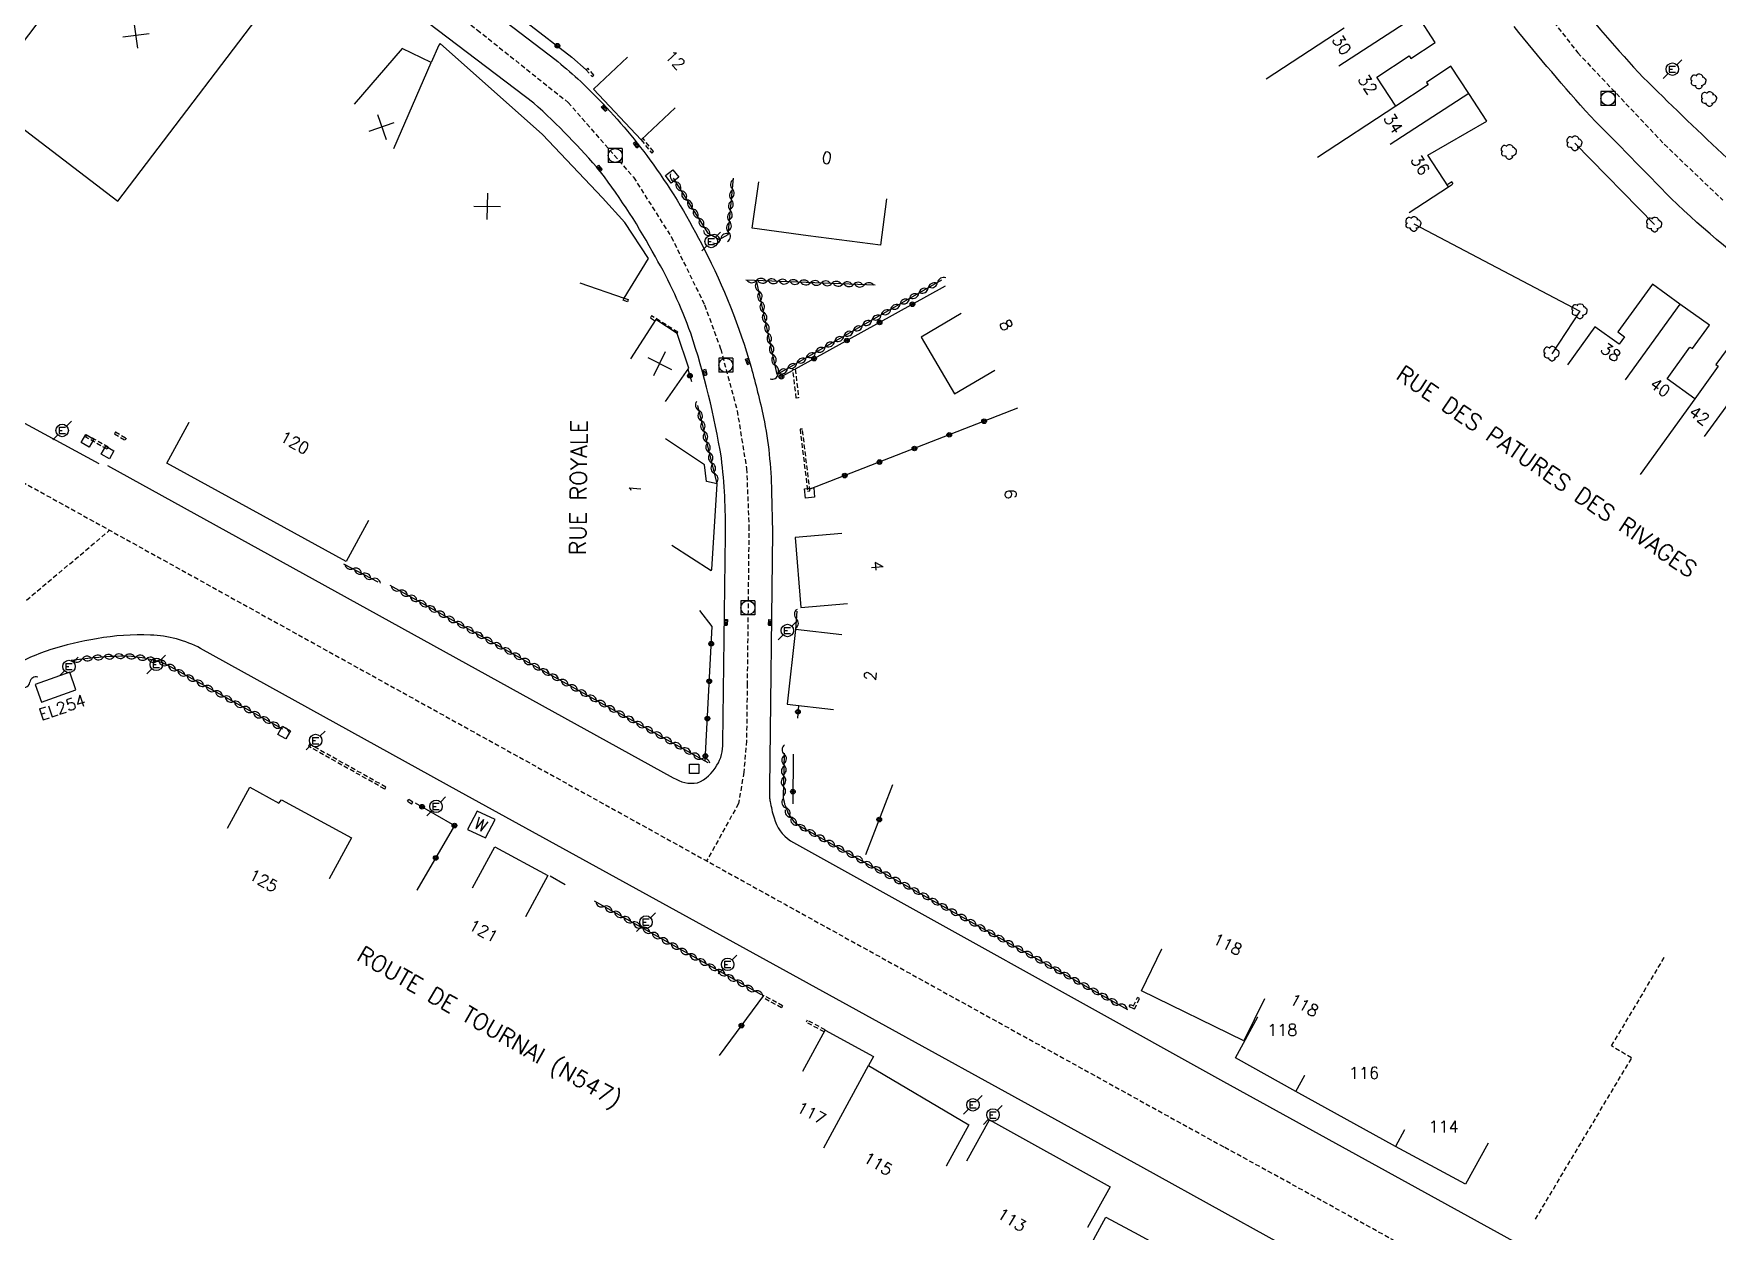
# Model space of a CAD drawing. Header units: millimetres. Extents: x 108999 to 110000, y 127999 to 129001.
# Drawn here: x 109392.4 to 109572.3, y 128629.8 to 128757.8 of the extents above; entities that cross this region are included whole.
import ezdxf
from ezdxf.enums import TextEntityAlignment as Align

# ---------------------------------------------------------------- set-up
doc = ezdxf.new("R2010")
doc.units = ezdxf.units.MM
doc.linetypes.add('DASHED', pattern=[0.75, 0.5, -0.25])
doc.layers.get('0').update_dxf_attribs({"linetype": 'CONTINUOUS'})
for name, color, linetype in [('W0001', 6, 'DASHED'), ('W0008', 7, 'CONTINUOUS'), ('W0100', 7, 'CONTINUOUS'), ('W0112', 1, 'DASHED'), ('W0300', 7, 'CONTINUOUS'), ('W0302', 3, 'CONTINUOUS'), ('W0310', 3, 'CONTINUOUS'), ('W0322', 7, 'CONTINUOUS'), ('W0400', 7, 'CONTINUOUS'), ('W0420', 7, 'CONTINUOUS'), ('W0471', 7, 'CONTINUOUS'), ('W0984', 7, 'CONTINUOUS'), ('W0989', 7, 'CONTINUOUS'), ('W0991', 7, 'CONTINUOUS'), ('W1102', 7, 'CONTINUOUS')]:
    doc.layers.add(name, color=color, linetype=linetype)
doc.styles.get("Standard").update_dxf_attribs({"font": 'romans.shx', "width": 0.85})

# ---------------------------------------------------------------- blocks, each defined once
blk = doc.blocks.new('T400')
for p, q in [((-0.15, 0.3), (0.15, 0.3)), ((-0.15, -0.25), (-0.15, 0.3)), ((-0.15, 0.15), (0.15, 0.15)), ((-0.15, 0), (0.15, 0)), ((0.15, 0.3), (0.15, -0.25)), ((-0.15, -0.15), (0.15, -0.15)), ((-0.15, -0.25), (-0.15, -0.3)), ((-0.15, -0.3), (0.15, -0.3)), ((0.15, -0.3), (0.15, -0.25))]:
    blk.add_line(p, q)
blk = doc.blocks.new('T420')
for p, q in [((0.75, 0.75), (-0.75, 0.75)), ((-0.75, 0.75), (-0.75, -0.75)), ((0.75, 0.75), (0.75, -0.75)), ((0.75, -0.75), (-0.75, -0.75))]:
    blk.add_line(p, q)
blk.add_ellipse((0, 0), major_axis=(-0.53, 0.53), ratio=1, start_param=3.926991, end_param=10.210176)
blk = doc.blocks.new('t112o')
at = {"color": 0, "linetype": 'Continuous'}
for p, q in [((-0.5, 0.5), (0.5, 0.5)), ((-0.5, -0.5), (-0.5, 0.5)), ((0.5, 0.5), (0.5, -0.5)), ((0.5, -0.5), (-0.5, -0.5))]:
    blk.add_line(p, q, dxfattribs=at)
blk = doc.blocks.new('T471')
for p, q in [((-0.333334, 0.333334), (-0.333334, -0.333334)), ((-0.333334, 0.333334), (0.333334, 0.333334)), ((-0.333334, 0), (0, 0)), ((0.500001, 0.500001), (1.000002, 1.000002)), ((-0.500001, -0.500001), (-1.000002, -1.000002)), ((-0.333334, -0.333334), (0.333334, -0.333334))]:
    blk.add_line(p, q)
blk.add_ellipse((0, 0), major_axis=(0.471405, 0.471405), ratio=1, start_param=5.4977871438, end_param=11.780972451)
blk = doc.blocks.new('t991o')
at = {"color": 0, "linetype": 'Continuous'}
for p, q in [((-1, 1), (1, -1)), ((-1, -1), (1, 1))]:
    blk.add_line(p, q, dxfattribs=at)
blk = doc.blocks.new('T300')
for p, q in [((-0.8, 0.51), (-0.86, 0.34)), ((-0.86, 0.34), (-0.86, 0.17)), ((-0.86, 0.17), (-0.74, 0.06)), ((-0.69, 0.63), (-0.8, 0.51)), ((-0.8, -0.06), (-0.74, 0.06)), ((-0.74, 0.06), (-0.69, 0.11)), ((-0.57, 0.69), (-0.69, 0.63)), ((-0.46, 0.69), (-0.57, 0.69)), ((-0.29, 0.63), (-0.46, 0.69)), ((-0.29, 0.63), (-0.17, 0.74)), ((-0.23, 0.57), (-0.29, 0.63)), ((-0.17, 0.74), (-0.06, 0.8)), ((-0.06, 0.8), (0.06, 0.8)), ((0.06, 0.8), (0.23, 0.74)), ((0.23, 0.74), (0.34, 0.63)), ((0.34, 0.63), (0.4, 0.51)), ((0.46, 0.46), (0.34, 0.46)), ((0.4, 0.51), (0.4, 0.46)), ((0.57, 0.4), (0.46, 0.46)), ((0.57, 0.4), (0.69, 0.29)), ((0.69, 0.29), (0.74, 0.17)), ((0.74, 0.06), (0.69, -0.17)), ((0.74, 0.17), (0.74, 0.06)), ((-0.8, -0.17), (-0.8, -0.06)), ((-0.8, -0.23), (-0.8, -0.17)), ((-0.74, -0.34), (-0.8, -0.23)), ((-0.69, -0.4), (-0.74, -0.34)), ((-0.51, -0.46), (-0.69, -0.4)), ((-0.4, -0.46), (-0.51, -0.46)), ((-0.4, -0.46), (-0.34, -0.46)), ((-0.34, -0.46), (-0.34, -0.4)), ((-0.34, -0.51), (-0.34, -0.46)), ((-0.29, -0.63), (-0.34, -0.51)), ((-0.17, -0.74), (-0.29, -0.63)), ((-0.06, -0.8), (-0.17, -0.74)), ((0.06, -0.8), (-0.06, -0.8)), ((0.17, -0.74), (0.06, -0.8)), ((0.23, -0.69), (0.17, -0.74)), ((0.29, -0.46), (0.23, -0.46)), ((0.29, -0.63), (0.23, -0.69)), ((0.46, -0.4), (0.29, -0.46)), ((0.34, -0.51), (0.29, -0.63)), ((0.34, -0.51), (0.34, -0.46)), ((0.57, -0.34), (0.46, -0.4)), ((0.63, -0.29), (0.57, -0.34)), ((0.69, -0.17), (0.63, -0.29))]:
    blk.add_line(p, q)
blk = doc.blocks.new('t322o')
at = {"color": 0, "linetype": 'Continuous'}
for radius in [0.25, 0.15]:
    blk.add_circle((0, 0), radius, dxfattribs=at)
blk = doc.blocks.new('t310o')
at = {"color": 0, "linetype": 'Continuous'}
for centre, start, end in [((-0.5, 0.38), 216.8699, 323.1304), ((0.5, -0.37), 36.8699, 143.1303)]:
    blk.add_arc(centre, 0.625, start, end, dxfattribs=at)

msp = doc.modelspace()

# ---------------------------------------------------------------- linework, layer by layer
at = {"layer": 'W0001'}
for points in [[(109473.7, 128953.41), (109476.79, 128945.21), (109478.78, 128939.37), (109483.47, 128926.26), (109495.41, 128892.87), (109501.69, 128875.31), (109503.48, 128870.4), (109515.15, 128839.68), (109516.29, 128836.89), (109532.01, 128798.66), (109533.46, 128795.23), (109535.59, 128790.21), (109538, 128785.17), (109544.02, 128774.37), (109550.29, 128764.98), (109557.43, 128755.79), (109566.68, 128746.01), (109572.94, 128740.02)], [(109375.18, 128807.13), (109419.98, 128773.21), (109439.84, 128758.23), (109449.55, 128750.48), (109456.54, 128742.48), (109460.57, 128736.11), (109464.13, 128728.84), (109465.85, 128724.12), (109467.61, 128717.53), (109468.61, 128711.36), (109468.87, 128705.2), (109468.68, 128688.35), (109468.61, 128682.25), (109468.32, 128678.9), (109467.75, 128675.55), (109464.35, 128669.43)], [(110000, 128409.46), (109961.62, 128421.5), (109912.08, 128437.22), (109889.28, 128448.54), (109770.88, 128506.54), (109695.5, 128543.62), (109600.99, 128594.11), (109519.68, 128638.83), (109519.68, 128638.83)]]:
    msp.add_lwpolyline(points, dxfattribs=at)
at = {"layer": 'W0001', "flags": 128}
for points in [[(109359.06, 128727.76), (109400.56, 128704.76), (109472.73, 128664.79), (109519.68, 128638.83), (109519.68, 128638.83)], [(109000, 128297.92), (109017.04, 128313.36), (109062.71, 128354.72), (109081.47, 128370.52), (109095.77, 128386.83), (109105.23, 128400.42), (109109.01, 128405.85), (109117.91, 128424.9), (109128.41, 128450.42), (109138.78, 128471.81), (109147.77, 128485.97), (109156.27, 128496.84), (109172.07, 128512.96), (109274.65, 128599.13), (109384.45, 128691.24), (109400.56, 128704.76), (109400.56, 128704.76)]]:
    msp.add_lwpolyline(points, dxfattribs=at)
at = {"layer": 'W0008'}
msp.add_line((109363.89, 128731.21), (109399.39, 128711.88), dxfattribs=at)
at = {"layer": 'W0008', "flags": 128}
for points in [[(109573.82, 128918.93, 0.1332), (109567.12, 128915.63), (109556.12, 128902.55), (109541.09, 128884.75), (109522.18, 128862.3), (109518.84, 128858.35, 0.0937), (109515.73, 128853, 0.1146), (109515.61, 128848.43, 0.0495), (109516.7, 128845.02), (109533.73, 128803.46, -0.015115), (109538.14, 128793.12, 0.0318), (109543.33, 128782.54, 0.0138), (109549.52, 128772.09, 0.0241), (109556, 128762.98, 0.0197), (109563.92, 128753.68, 0.0183), (109581, 128737.7, 0.0117)], [(109445.88, 128750.39), (109427.43, 128764.43), (109393.38, 128790.23), (109358.36, 128816.76), (109327.37, 128840.22), (109294.72, 128864.99, 0.107), (109281.83, 128868.06, 0.0603), (109272.64, 128864.65, 0.0498), (109267.22, 128859.12), (109263.03, 128851.68), (109260.8, 128847.7), (109244.01, 128818.14, 0.0724), (109241.61, 128807.75, 0.0637), (109244.65, 128797.99), (109245.08, 128797.24), (109245.08, 128796.71), (109266.36, 128784.73), (109326.58, 128751.72), (109363.89, 128731.21)], [(109439.31, 128761.88), (109448.12, 128755.09, -0.0372), (109452.9, 128750.72, -0.0353), (109458.62, 128743.9, -0.0387), (109464.09, 128734.81, -0.0483), (109469.1, 128722.2, -0.0115), (109470.44, 128716.83, -0.043447), (109471.28, 128708.91), (109471.4, 128704.55), (109471.08, 128677.26, 0.0172), (109471.07, 128676.26, 0.014267), (109471.13, 128675.78)], [(109578.87, 128730.58, -0.0307), (109567.4, 128740.2, 0.0048), (109558.78, 128749, -0.0139), (109550.65, 128758.58)], [(109465.44, 128679.65, 0.153039), (109466.08, 128682.03), (109466.35, 128704.28, 0.036), (109465.92, 128712.49, 0.0402), (109462.65, 128725.81, 0.044766), (109458.87, 128733.99, 0.0381), (109453.02, 128743.06, 0.0361), (109445.88, 128750.39)], [(109400.32, 128711.68), (109460.78, 128678.32, 0.1779), (109463.37, 128677.76, 0.1647), (109465.44, 128679.65), (109465.44, 128679.65)], [(109519.77, 128631.8), (109510.75, 128636.78), (109472.16, 128658), (109437.91, 128676.83), (109410.28, 128692.13, 0.1128), (109404.94, 128693.56, 0.0546), (109399.17, 128693.17, 0.0391), (109394.17, 128691.97, 0.057), (109389.58, 128689.89), (109387.35, 128688.54), (109276.22, 128595.84), (109208.52, 128539.03), (109176.28, 128512, 0.0359), (109166.93, 128503.44, 0.0035), (109166.07, 128502.45, 0.0173), (109151.92, 128485.82, 0.0297), (109143.29, 128472.64, 0.0305), (109132.78, 128451.73), (109131.27, 128448.2), (109120.54, 128422.03, -0.0157)], [(109471.13, 128675.78, 0.0312), (109471.55, 128674.04, 0.1835), (109473.3, 128671.58), (109519.59, 128645.85), (109519.59, 128645.85)]]:
    msp.add_lwpolyline(points, format="xyb", dxfattribs=at)
at = {"layer": 'W0008'}
for points in [[(109519.59, 128645.85), (109560.8, 128623.17, 0.156), (109564.9, 128622.52, 0.0444), (109569.3, 128623.54, 0.0776), (109576.52, 128626.53, 0.078), (109580.77, 128630.78, 0.0096), (109584.37, 128635.84), (109600.3, 128658.2), (109618.01, 128694.32), (109618.01, 128694.32)], [(109544.01, 128610.99), (109545.27, 128613.24, 0.1954), (109545.38, 128614.38, 0.1945), (109544.57, 128615.38), (109529.02, 128623.93), (109528.5, 128626.96), (109519.77, 128631.8), (109519.77, 128631.8)]]:
    msp.add_lwpolyline(points, format="xyb", dxfattribs=at)
at = {"layer": 'W0100'}
msp.add_line((109527.29, 128644.79), (109528.26, 128646.54), dxfattribs=at)
at = {"layer": 'W0100', "flags": 128}
msp.add_lwpolyline([(109405.28, 128775.41), (109386.82, 128751.07), (109401.43, 128739.93), (109419.93, 128764.27)], close=True, dxfattribs=at)
for points in [[(109539.43, 128738.73), (109543.62, 128741.46), (109541.42, 128744.84), (109547.72, 128748.47), (109545.79, 128751.44), (109543.88, 128754.34), (109541.28, 128752.62), (109541.46, 128752.36), (109537.98, 128750.07), (109535.95, 128753.17), (109539.43, 128755.46), (109539.61, 128755.19), (109542.18, 128756.9), (109540.3, 128759.8)], [(109450.79, 128731.19), (109455.52, 128729.57), (109458.13, 128733.81), (109455.62, 128737.65), (109453.23, 128740.29), (109446.8, 128747.06), (109435.89, 128756.78), (109435.74, 128756.61), (109434.92, 128754.74), (109431.8, 128756.26), (109426.68, 128750.29)], [(109455.91, 128755.31), (109452.27, 128751.89), (109457.36, 128746.48), (109461, 128749.9)], [(109483.57, 128740.17), (109482.91, 128735.21), (109475.2, 128736.22), (109469.23, 128737.05), (109469.93, 128742)], [(109575.42, 128708.73), (109578.34, 128712.79), (109575.05, 128715.15), (109577.51, 128718.52), (109577.78, 128718.36), (109579.62, 128720.84), (109576.82, 128722.87), (109574, 128724.92), (109572.19, 128722.46), (109572.43, 128722.28), (109569.94, 128718.82), (109566.97, 128720.96), (109569.4, 128724.34), (109569.68, 128724.17), (109571.49, 128726.67), (109568.35, 128728.94), (109565.42, 128731.07), (109561.72, 128725.96), (109562.42, 128725.45), (109561.84, 128724.65), (109559.26, 128726.49), (109556.34, 128722.43)], [(109491.56, 128727.93), (109487.26, 128725.38), (109490.84, 128719.33), (109495.14, 128721.88)], [(109428.23, 128705.8), (109425.82, 128701.42), (109406.67, 128711.95), (109409.07, 128716.33), (109409.07, 128716.33)], [(109478.79, 128704.4), (109473.81, 128703.98), (109474.43, 128696.5), (109479.41, 128696.92)], [(109478.81, 128693.6), (109473.84, 128694.16), (109472.94, 128686.17), (109477.91, 128685.61)], [(109396.29, 128689.6), (109392.59, 128688.29), (109393.26, 128686.4), (109396.96, 128687.72), (109396.29, 128689.6), (109396.29, 128689.6)], [(109413.14, 128672.93), (109415.52, 128677.32), (109418.64, 128675.59), (109418.92, 128675.96), (109426.39, 128671.91), (109424, 128667.51), (109424, 128667.51)], [(109440.72, 128671.9), (109441.74, 128673.85), (109439.82, 128674.73), (109438.79, 128672.78), (109440.72, 128671.9), (109440.72, 128671.9)], [(109439.32, 128666.56), (109441.71, 128670.95), (109447.39, 128667.87), (109445.01, 128663.47), (109445.01, 128663.47)], [(109523.95, 128654.68), (109521.75, 128650.19), (109510.8, 128655.56), (109513, 128660.05), (109513, 128660.05)], [(109527.29, 128644.79), (109520.85, 128648.38), (109523.25, 128652.77), (109523.25, 128652.77)], [(109474.63, 128646.96), (109477.02, 128651.35), (109482.19, 128648.54), (109481.65, 128647.55), (109492.35, 128641.22), (109489.96, 128636.82), (109489.96, 128636.82)], [(109492.15, 128637.39), (109494.58, 128641.76), (109507.45, 128634.61), (109505.03, 128630.24), (109505.03, 128630.24)], [(109504.63, 128626.97), (109507.01, 128631.37), (109510.53, 128629.47), (109514.57, 128627.28), (109512.19, 128622.88), (109512.19, 128622.88)]]:
    msp.add_lwpolyline(points, dxfattribs=at)
at = {"layer": 'W0100'}
for points in [[(109459.96, 128718.51), (109462.45, 128722.07), (109461.19, 128725.79), (109458.92, 128727.29), (109456.23, 128723.08)], [(109460.62, 128703.16), (109464.85, 128700.48), (109464.89, 128700.57), (109465.47, 128709.71), (109464.35, 128709.98), (109464.11, 128711.76), (109459.94, 128714.52)]]:
    msp.add_lwpolyline(points, dxfattribs=at)
at = {"layer": 'W0112'}
for p, q in [((109398.01, 128714.71), (109398.13, 128714.93)), ((109400.28, 128713.42), (109398.01, 128714.71)), ((109400.41, 128713.64), (109398.13, 128714.93)), ((109400.41, 128713.64), (109400.28, 128713.42)), ((109401.18, 128715.27), (109401.06, 128715.05)), ((109401.06, 128715.05), (109402.21, 128714.4)), ((109401.18, 128715.27), (109402.33, 128714.61)), ((109402.33, 128714.61), (109402.21, 128714.4)), ((109421.92, 128681.9), (109421.8, 128681.68)), ((109429.95, 128677.11), (109421.8, 128681.68)), ((109430.07, 128677.32), (109421.92, 128681.9)), ((109429.95, 128677.11), (109430.07, 128677.32)), ((109432.49, 128676.01), (109432.35, 128675.8)), ((109432.81, 128675.49), (109432.35, 128675.8)), ((109432.95, 128675.7), (109432.49, 128676.01)), ((109432.81, 128675.49), (109432.95, 128675.7)), ((109470.44, 128655.06), (109470.32, 128654.84)), ((109472.35, 128653.72), (109470.32, 128654.84)), ((109472.47, 128653.94), (109470.44, 128655.06)), ((109509.96, 128653.93), (109510.39, 128654.84)), ((109510.08, 128653.59), (109510.61, 128654.74)), ((109510.61, 128654.74), (109510.39, 128654.84)), ((109472.47, 128653.94), (109472.35, 128653.72)), ((109475.09, 128652.42), (109474.97, 128652.2)), ((109477.03, 128651.37), (109475.09, 128652.42)), ((109509.51, 128653.87), (109509.63, 128654.09)), ((109509.51, 128653.87), (109510.08, 128653.59)), ((109509.63, 128654.09), (109509.96, 128653.93)), ((109476.91, 128651.15), (109474.97, 128652.2)), ((109477.02, 128651.35), (109477.03, 128651.37))]:
    msp.add_line(p, q, dxfattribs=at)
for points in [[(109452.31, 128753.41), (109451.64, 128754.13), (109451.46, 128753.96), (109452.13, 128753.24)], [(109455.88, 128729.19), (109455.44, 128729.34), (109455.52, 128729.57), (109455.96, 128729.42)], [(109473.81, 128721.97), (109474.18, 128718.91), (109473.93, 128718.88), (109473.56, 128721.94)], [(109475.39, 128708.96), (109474.58, 128715.58), (109474.33, 128715.55), (109475.14, 128708.93)]]:
    msp.add_lwpolyline(points, close=True, dxfattribs=at)
for points in [[(109457.36, 128746.48), (109458.48, 128745.07), (109458.67, 128745.22), (109457.54, 128746.65)], [(109543.62, 128741.46), (109544.12, 128741.79), (109543.98, 128741.99), (109543.48, 128741.67)], [(109461.28, 128725.92), (109458.47, 128727.67), (109458.34, 128727.46), (109458.83, 128727.15)], [(109461.19, 128725.79), (109461.28, 128725.92)], [(109552.91, 128631.15), (109563.19, 128648.37), (109561.04, 128649.66), (109566.71, 128659.16), (109566.71, 128659.16)]]:
    msp.add_lwpolyline(points, dxfattribs=at)
at = {"layer": 'W0302', "flags": 128}
for points in [[(109565.64, 128737.43), (109557.12, 128746.11)], [(109539.91, 128737.49), (109557.66, 128728.17), (109554.67, 128723.63)]]:
    msp.add_lwpolyline(points, dxfattribs=at)
at = {"layer": 'W0310'}
for p, q in [((109425.54, 128701.18), (109429.23, 128699.25)), ((109430.5, 128698.88), (109464.49, 128679.95)), ((109470.2, 128655.11), (109452.37, 128665.13))]:
    msp.add_line(p, q, dxfattribs=at)
at = {"layer": 'W0310', "flags": 128}
for points in [[(109460.77, 128742.4), (109464.49, 128736.52), (109465.7, 128735.85), (109466.66, 128736.37), (109467.21, 128742.39)], [(109482.35, 128730.95), (109468.55, 128731.49)], [(109489.46, 128731.48), (109471.89, 128721.4), (109469.68, 128731.45)], [(109465.47, 128709.71), (109463.4, 128718.08)], [(109473.99, 128696.11), (109473.84, 128694.16)], [(109472.64, 128680.93), (109472.51, 128676.22)]]:
    msp.add_lwpolyline(points, dxfattribs=at)
for points in [[(109419.08, 128683.52), (109406.81, 128690.3, 0.0505), (109405.73, 128690.74, 0.0828), (109401.17, 128691.29, 0.0259), (109396.45, 128690.83), (109396.45, 128690.83)], [(109472.51, 128676.22, 0.0732), (109473.15, 128674.36, 0.1326), (109474.38, 128673.11), (109509.31, 128653.56), (109509.31, 128653.56)]]:
    msp.add_lwpolyline(points, format="xyb", dxfattribs=at)
at = {"layer": 'W0322'}
for p, q in [((109481.37, 128670.12), (109484.23, 128677.59)), ((109449.24, 128666.87), (109447.64, 128667.79)), ((109470.44, 128655.06), (109465.69, 128648.62))]:
    msp.add_line(p, q, dxfattribs=at)
at = {"layer": 'W0322', "flags": 128}
for points in [[(109464.14, 128772.99), (109456.34, 128780.55), (109440.33, 128762.77), (109449.96, 128755.33), (109451.46, 128753.96)], [(109489.83, 128730.86), (109473.8, 128721.97)], [(109462.76, 128720.61), (109462.36, 128721.93)], [(109473.57, 128721.85), (109472.31, 128721.15)], [(109497.57, 128717.8), (109475.37, 128709.15)], [(109464.2, 128680.14), (109464.93, 128694.48), (109463.63, 128696.18)], [(109474.15, 128686.03), (109474.07, 128684.69)], [(109473.59, 128680.83), (109473.55, 128675.54)], [(109433.2, 128675.64), (109437.4, 128673.21), (109433.39, 128666.29), (109433.39, 128666.29)]]:
    msp.add_lwpolyline(points, dxfattribs=at)
at = {"layer": 'W1102'}
for p, q in [((109540.3, 128759.8), (109531.91, 128754.35)), ((109532.48, 128758.43), (109524.12, 128752.95)), ((109430.93, 128745.57), (109434.92, 128754.74)), ((109545.79, 128751.44), (109537.4, 128745.98)), ((109537.98, 128750.07), (109529.61, 128744.59)), ((109568.35, 128728.94), (109562.49, 128720.84)), ((109576.82, 128722.87), (109570.95, 128714.78)), ((109569.94, 128718.82), (109564.1, 128710.71)), ((109476.86, 128638.77), (109481.65, 128647.55))]:
    msp.add_line(p, q, dxfattribs=at)
for points in [[(109547.84, 128639.28), (109545.44, 128634.9), (109537.96, 128638.93), (109527.29, 128644.79), (109520.85, 128648.38), (109523.25, 128652.77), (109523.25, 128652.77)], [(109527.29, 128644.79), (109528.26, 128646.54), (109528.26, 128646.54)], [(109538.92, 128640.69), (109537.96, 128638.93), (109537.96, 128638.93)]]:
    msp.add_lwpolyline(points, dxfattribs=at)

# ---------------------------------------------------------------- block references
at = {"layer": 'W0112'}
for p, rotation in [((109460.66, 128742.57), 127.8516348734573), ((109398.2, 128714.31), 330.1729000000001), ((109400.34, 128713.07), 330.1729000000001), ((109475.34, 128708.74), 5.954761936107882), ((109419.21, 128683.14), 150.5907)]:
    msp.add_blockref('t112o', p, dxfattribs=dict(at, rotation=rotation))
msp.add_blockref('t112o', (109463.01, 128679.28), dxfattribs=at)
at = {"layer": 'W0300'}
for p in [(109570.37, 128752.72), (109571.5, 128750.84), (109550.11, 128745.19), (109557.12, 128746.11), (109539.91, 128737.49), (109565.64, 128737.43), (109557.66, 128728.17), (109554.67, 128723.63)]:
    msp.add_blockref('T300', p, dxfattribs=at)
at = {"layer": 'W0310'}
for p, rotation in [((109461.02, 128742), 302.2985974284711), ((109461.64, 128741.03), 302.2985974284711), ((109462.25, 128740.05), 302.2985974284711), ((109467, 128740.09), 84.84452527347395), ((109467.1, 128741.24), 84.84452527347395), ((109462.87, 128739.08), 302.2985974284711), ((109463.49, 128738.1), 302.2985974284711), ((109466.79, 128737.78), 84.84452527347395), ((109466.89, 128738.93), 84.84452527347395), ((109464.1, 128737.12), 302.2985974284711), ((109464.87, 128736.3), 331.1797922568218), ((109466.69, 128736.63), 84.84452527347395), ((109465.88, 128735.94), 28.39114554486562), ((109469.66, 128731.45), 177.7419087219779), ((109470.81, 128731.4), 177.7419087219779), ((109471.96, 128731.36), 177.7419087219779), ((109473.12, 128731.31), 177.7419087219779), ((109474.27, 128731.27), 177.7419087219779), ((109489.02, 128731.23), 209.8403100820905), ((109469.92, 128730.32), 102.4444568021001), ((109470.17, 128729.19), 102.4444568021001), ((109475.43, 128731.22), 177.7419087219779), ((109476.58, 128731.18), 177.7419087219779), ((109477.73, 128731.13), 177.7419087219779), ((109478.89, 128731.08), 177.7419087219779), ((109480.04, 128731.04), 177.7419087219779), ((109481.2, 128730.99), 177.7419087219779), ((109486.01, 128729.5), 209.8403100820905), ((109487.01, 128730.08), 209.8403100820905), ((109488.02, 128730.65), 209.8403100820905), ((109470.42, 128728.06), 102.4444568021001), ((109470.67, 128726.94), 102.4444568021001), ((109483.01, 128727.78), 209.8403100820905), ((109484.01, 128728.35), 209.8403100820905), ((109485.01, 128728.93), 209.8403100820905), ((109470.92, 128725.81), 102.4444568021001), ((109479, 128725.48), 209.8403100820905), ((109480, 128726.05), 209.8403100820905), ((109481, 128726.63), 209.8403100820905), ((109482, 128727.2), 209.8403100820905), ((109471.17, 128724.68), 102.4444568021001), ((109471.42, 128723.55), 102.4444568021001), ((109475.99, 128723.76), 209.8403100820905), ((109477, 128724.33), 209.8403100820905), ((109478, 128724.91), 209.8403100820905), ((109471.67, 128722.42), 102.4444568021001), ((109472.99, 128722.03), 209.8403100820905), ((109473.99, 128722.61), 209.8403100820905), ((109474.99, 128723.18), 209.8403100820905), ((109471.99, 128721.46), 209.8403100820905), ((109463.53, 128717.56), 103.8585739648352), ((109463.81, 128716.44), 103.8585739648352), ((109464.09, 128715.31), 103.8585739648352), ((109464.36, 128714.19), 103.8585739648352), ((109464.64, 128713.07), 103.8585739648352), ((109464.92, 128711.95), 103.8585739648352), ((109465.19, 128710.83), 103.8585739648352), ((109426.57, 128700.65), 332.3301524852779), ((109427.59, 128700.11), 332.3301524852779), ((109428.61, 128699.57), 332.3301524852779), ((109431.51, 128698.32), 330.8837544036545), ((109432.52, 128697.76), 330.8837544036545), ((109433.53, 128697.2), 330.8837544036545), ((109434.54, 128696.63), 330.8837544036545), ((109435.55, 128696.07), 330.8837544036545), ((109436.55, 128695.51), 330.8837544036545), ((109437.56, 128694.95), 330.8837544036545), ((109473.93, 128695.31), 265.7224652128888), ((109438.57, 128694.39), 330.8837544036545), ((109439.58, 128693.82), 330.8837544036545), ((109440.59, 128693.26), 330.8837544036545), ((109441.6, 128692.7), 330.8837544036545), ((109442.61, 128692.14), 330.8837544036545), ((109443.62, 128691.58), 330.8837544036545), ((109397.6, 128690.99), 187.0260984449412), ((109398.74, 128691.12), 185.5804179519481), ((109399.9, 128691.21), 184.1347374589549), ((109401.05, 128691.28), 182.6890569659616), ((109402.2, 128691.3), 178.3674037623707), ((109403.35, 128691.22), 173.6290252241966), ((109404.5, 128691.04), 168.8906466860225), ((109405.62, 128690.77), 164.1522681478484), ((109406.7, 128690.36), 153.2994492212175), ((109407.71, 128689.8), 151.0641117793995), ((109444.63, 128691.01), 330.8837544036545), ((109445.64, 128690.45), 330.8837544036545), ((109446.65, 128689.89), 330.8837544036545), ((109392.04, 128688.54), 211.1557756160776), ((109408.72, 128689.24), 151.0641117793995), ((109409.73, 128688.69), 151.0641117793995), ((109410.74, 128688.13), 151.0641117793995), ((109447.65, 128689.33), 330.8837544036545), ((109448.66, 128688.77), 330.8837544036545), ((109449.67, 128688.2), 330.8837544036545), ((109411.75, 128687.57), 151.0641117793995), ((109412.76, 128687.01), 151.0641117793995), ((109413.77, 128686.45), 151.0641117793995), ((109414.78, 128685.89), 151.0641117793995), ((109450.68, 128687.64), 330.8837544036545), ((109451.69, 128687.08), 330.8837544036545), ((109452.7, 128686.52), 330.8837544036545), ((109453.71, 128685.96), 330.8837544036545), ((109415.79, 128685.33), 151.0641117793995), ((109416.8, 128684.77), 151.0641117793995), ((109417.82, 128684.21), 151.0641117793995), ((109454.72, 128685.39), 330.8837544036545), ((109455.73, 128684.83), 330.8837544036545), ((109456.74, 128684.27), 330.8837544036545), ((109418.83, 128683.66), 151.0641117793995), ((109457.74, 128683.71), 330.8837544036545), ((109458.75, 128683.15), 330.8837544036545), ((109459.76, 128682.58), 330.8837544036545), ((109460.77, 128682.02), 330.8837544036545), ((109461.78, 128681.46), 330.8837544036545), ((109462.79, 128680.9), 330.8837544036545), ((109472.64, 128680.84), 268.3930197851361), ((109463.8, 128680.34), 330.8837544036545), ((109472.57, 128678.53), 268.3930197851361), ((109472.61, 128679.68), 268.3930197851361), ((109472.54, 128677.37), 268.3930197851361), ((109472.81, 128675.11), 290.2544299616109), ((109473.33, 128674.08), 305.5114318309969), ((109474.14, 128673.27), 325.174160721636), ((109475.14, 128672.69), 330.7545106831838), ((109476.15, 128672.13), 330.7545106831838), ((109477.16, 128671.56), 330.7545106831838), ((109478.17, 128671), 330.7545106831838), ((109479.17, 128670.43), 330.7545106831838), ((109480.18, 128669.87), 330.7545106831838), ((109481.19, 128669.3), 330.7545106831838), ((109482.2, 128668.74), 330.7545106831838), ((109483.2, 128668.18), 330.7545106831838), ((109484.21, 128667.61), 330.7545106831838), ((109485.22, 128667.05), 330.7545106831838), ((109486.23, 128666.48), 330.7545106831838), ((109453.37, 128664.57), 150.6481196804856), ((109487.24, 128665.92), 330.7545106831838), ((109488.24, 128665.35), 330.7545106831838), ((109489.25, 128664.79), 330.7545106831838), ((109454.38, 128664), 150.6481196804856), ((109455.39, 128663.44), 150.6481196804856), ((109456.39, 128662.87), 150.6481196804856), ((109490.26, 128664.23), 330.7545106831838), ((109491.27, 128663.66), 330.7545106831838), ((109492.27, 128663.1), 330.7545106831838), ((109493.28, 128662.53), 330.7545106831838), ((109457.4, 128662.3), 150.6481196804856), ((109458.41, 128661.74), 150.6481196804856), ((109459.41, 128661.17), 150.6481196804856), ((109494.29, 128661.97), 330.7545106831838), ((109495.3, 128661.4), 330.7545106831838), ((109496.31, 128660.84), 330.7545106831838), ((109460.42, 128660.61), 150.6481196804856), ((109461.43, 128660.04), 150.6481196804856), ((109462.43, 128659.47), 150.6481196804856), ((109463.44, 128658.91), 150.6481196804856), ((109497.31, 128660.28), 330.7545106831838), ((109498.32, 128659.71), 330.7545106831838), ((109499.33, 128659.15), 330.7545106831838), ((109464.45, 128658.34), 150.6481196804856), ((109465.46, 128657.78), 150.6481196804856), ((109466.46, 128657.21), 150.6481196804856), ((109500.34, 128658.58), 330.7545106831838), ((109501.34, 128658.02), 330.7545106831838), ((109502.35, 128657.45), 330.7545106831838), ((109467.47, 128656.64), 150.6481196804856), ((109468.48, 128656.08), 150.6481196804856), ((109469.48, 128655.51), 150.6481196804856), ((109503.36, 128656.89), 330.7545106831838), ((109504.37, 128656.33), 330.7545106831838), ((109505.38, 128655.76), 330.7545106831838), ((109506.38, 128655.2), 330.7545106831838), ((109507.39, 128654.63), 330.7545106831838), ((109508.4, 128654.07), 330.7545106831838)]:
    msp.add_blockref('t310o', p, dxfattribs=dict(at, rotation=rotation))
at = {"layer": 'W0322'}
for p, rotation in [((109448.4, 128756.53), 322.3295751597122), ((109486.33, 128728.92), 209.0012244605953), ((109482.83, 128726.98), 209.0012244605953), ((109479.33, 128725.04), 209.0012244605953), ((109475.83, 128723.1), 209.0012244605953), ((109462.56, 128721.27), 287.1388853243903), ((109472.33, 128721.16), 209.0012244605953), ((109494, 128716.41), 201.2898145021189), ((109486.55, 128713.5), 201.2898145021189), ((109490.28, 128714.96), 201.2898145021189), ((109482.82, 128712.05), 201.2898145021189), ((109479.1, 128710.6), 201.2898145021189), ((109464.84, 128692.63), 87.06742308632488), ((109464.63, 128688.63), 87.06742308632488), ((109464.43, 128684.64), 87.06742308632488), ((109474.11, 128685.36), 269.6037055485347), ((109464.22, 128680.64), 87.06742308632488), ((109473.56, 128676.83), 269.6037055485347), ((109433.94, 128675.21), 329.9728663917484), ((109482.8, 128673.85), 69.02717532527582), ((109437.4, 128673.21), 239.9720964110452), ((109435.4, 128669.75), 239.9720964110452), ((109468.07, 128651.84), 233.5826010713973)]:
    msp.add_blockref('t322o', p, dxfattribs=dict(at, rotation=rotation))
at = {"layer": 'W0400'}
for p, rotation in [((109453.41, 128749.86), 42.71968012803309), ((109456.82, 128745.96), 36.81121134107902), ((109452.88, 128743.44), 41.04239594799108), ((109468.75, 128722.82), 17.04271046746004), ((109464.16, 128721.63), 15.76679218623838), ((109466.41, 128694.92), 358.8575864658427), ((109471.13, 128694.91), 358.8313863139426)]:
    msp.add_blockref('T400', p, dxfattribs=dict(at, rotation=rotation))
at = {"layer": 'W0420'}
for p in [(109560.66, 128750.9), (109454.58, 128744.81), (109466.4, 128722.4), (109468.76, 128696.48)]:
    msp.add_blockref('T420', p, dxfattribs=at)
at = {"layer": 'W0471'}
for p in [(109567.54, 128754.03), (109464.84, 128735.62), (109395.49, 128715.43), (109472.98, 128694.05), (109396.21, 128690.2), (109405.54, 128690.43), (109422.57, 128682.29), (109435.44, 128675.26), (109457.87, 128662.89), (109466.59, 128658.37), (109492.8, 128643.37), (109494.94, 128642.28)]:
    msp.add_blockref('T471', p, dxfattribs=at)
at = {"layer": 'W0991'}
for p, rotation in [((109403.37, 128757.67), 52.76176496282313), ((109429.63, 128747.86), 333.9199736441813), ((109440.9, 128739.38), 314.0780517210133), ((109459.34, 128722.58), 18.6864165044404)]:
    msp.add_blockref('t991o', p, dxfattribs=dict(at, rotation=rotation))

# ---------------------------------------------------------------- texts
at = {"layer": 'W0984'}
for s, rotation, p in [('EL254', 18.7433, (109395.5, 128685.84)), ('W', 333.1189, (109440.22, 128673.29))]:
    msp.add_text(s, height=1.25, rotation=rotation, dxfattribs=at).set_placement(p, align=Align.MIDDLE)
at = {"layer": 'W0989'}
for s, rotation, p in [('RUE DES PATURES DES RIVAGES', 325.7645, (109554.12, 128711.05)), ('RUE ROYALE', 89.3597, (109450.64, 128709.32)), ('ROUTE DE TOURNAI (N547)', 330.1876, (109441.1, 128651.59))]:
    msp.add_text(s, height=1.75, rotation=rotation, dxfattribs=at).set_placement(p, align=Align.MIDDLE)
at = {"layer": 'W0991'}
for s, rotation, p in [('30', 303.0431, (109532.22, 128756.63)), ('12', 313.2424, (109461, 128755.01)), ('32', 303.3031, (109534.98, 128752.4)), ('34', 303.239, (109537.72, 128748.23)), ('0', 352.3278, (109477.2, 128744.56)), ('36', 303.0384, (109540.62, 128743.79)), ('8', 300.6513, (109496.36, 128726.69)), ('38', 324.3084, (109560.97, 128723.78)), ('40', 324.5325, (109566.24, 128720.01)), ('42', 324.0531, (109570.42, 128717.01)), ('120', 331.2058, (109420.34, 128714.13)), ('1', 86.387, (109456.7, 128709.19)), ('6', 274.7745, (109496.82, 128708.63)), ('4', 274.7745, (109482.59, 128700.95)), ('2', 83.5943, (109481.84, 128689.22)), ('125', 331.5316, (109417, 128667.33)), ('121', 331.5003, (109440.49, 128661.94)), ('118', 333.8839, (109520.01, 128660.51)), ('118', 330.8589, (109528.21, 128654.01)), ('117', 331.4284, (109475.54, 128642.48)), ('115', 329.3848, (109482.67, 128637.07)), ('113', 328.4618, (109496.95, 128631.08))]:
    msp.add_text(s, height=1.25, rotation=rotation, dxfattribs=at).set_placement(p, align=Align.MIDDLE)
for s, p in [('118', (109525.86, 128651.37)), ('116', (109534.59, 128646.78)), ('114', (109543.09, 128641.04))]:
    msp.add_text(s, height=1.25, dxfattribs=at).set_placement(p, align=Align.MIDDLE)

doc.saveas('drawing.dxf')
